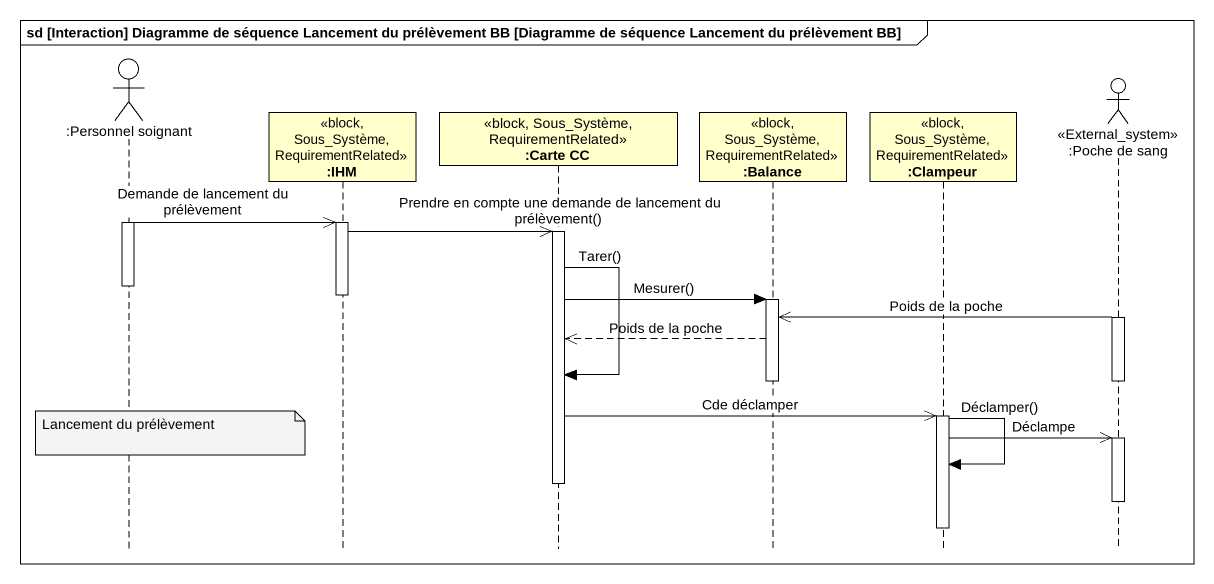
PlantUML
@startuml
mainframe sd [Interaction] Diagramme de séquence Lancement du prélèvement BB [Diagramme de séquence Lancement du prélèvement BB]
hide footbox
actor ":Personnel soignant" as Personnel_soignant
participant ":IHM" as IHM <<block, Sous_Système, RequirementRelated>>
participant ":Carte CC" as Carte_CC <<block, Sous_Système, RequirementRelated>>
participant ":Balance" as Balance <<block, Sous_Système, RequirementRelated>>
participant ":Clampeur" as Clampeur <<block, Sous_Système, RequirementRelated>>
actor ":Poche de sang" as Poche_de_sang <<External_system>>

activate Personnel_soignant
Personnel_soignant ->> IHM : Demande de lancement du prélèvement
activate IHM
IHM ->> Carte_CC : Prendre en compte une demande de lancement du prélèvement()
activate Carte_CC
deactivate Personnel_soignant
deactivate IHM
Carte_CC -> Balance : Mesurer()
activate Balance
activate Poche_de_sang
Poche_de_sang ->> Balance : Poids de la poche
Balance -->> Carte_CC : Poids de la poche
Carte_CC -> Carte_CC : Tarer()
deactivate Poche_de_sang
deactivate Balance
Carte_CC ->> Clampeur : Cde déclamper
activate Clampeur
note over Personnel_soignant : Lancement du prélèvement
Clampeur ->> Poche_de_sang : Déclampe
activate Poche_de_sang
Clampeur -> Clampeur : Déclamper()
deactivate Carte_CC
deactivate Poche_de_sang
deactivate Clampeur
@enduml
